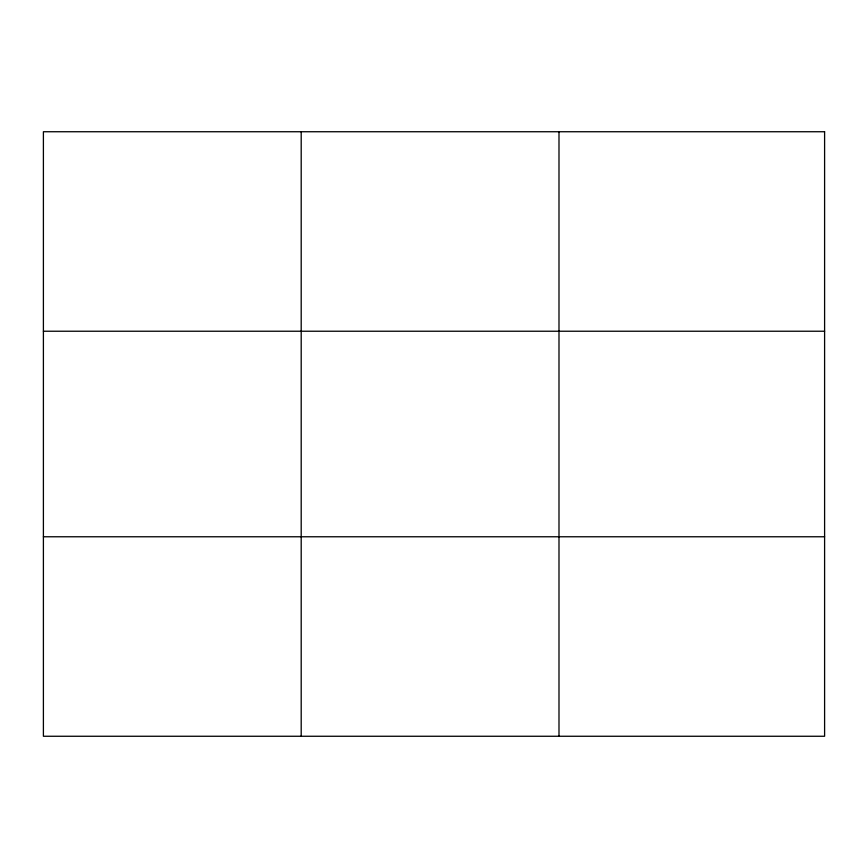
<?xml version="1.0" encoding="UTF-8"?>
<svg xmlns="http://www.w3.org/2000/svg" width="868" height="868" viewBox="0 0 868 868"><rect width="100%" height="100%" fill="white"/><g stroke="black" fill="none" stroke-linecap="round" stroke-linejoin="round"><path stroke-width="1.3" d="M301.196 131.741L301.196 736.259M558.992 131.741L558.992 736.259M43.4 331.229L824.6 331.229M43.4 536.771L824.6 536.771M824.6 131.741L824.6 736.259L43.4 736.259L43.4 131.741L824.6 131.741"/></g></svg>
